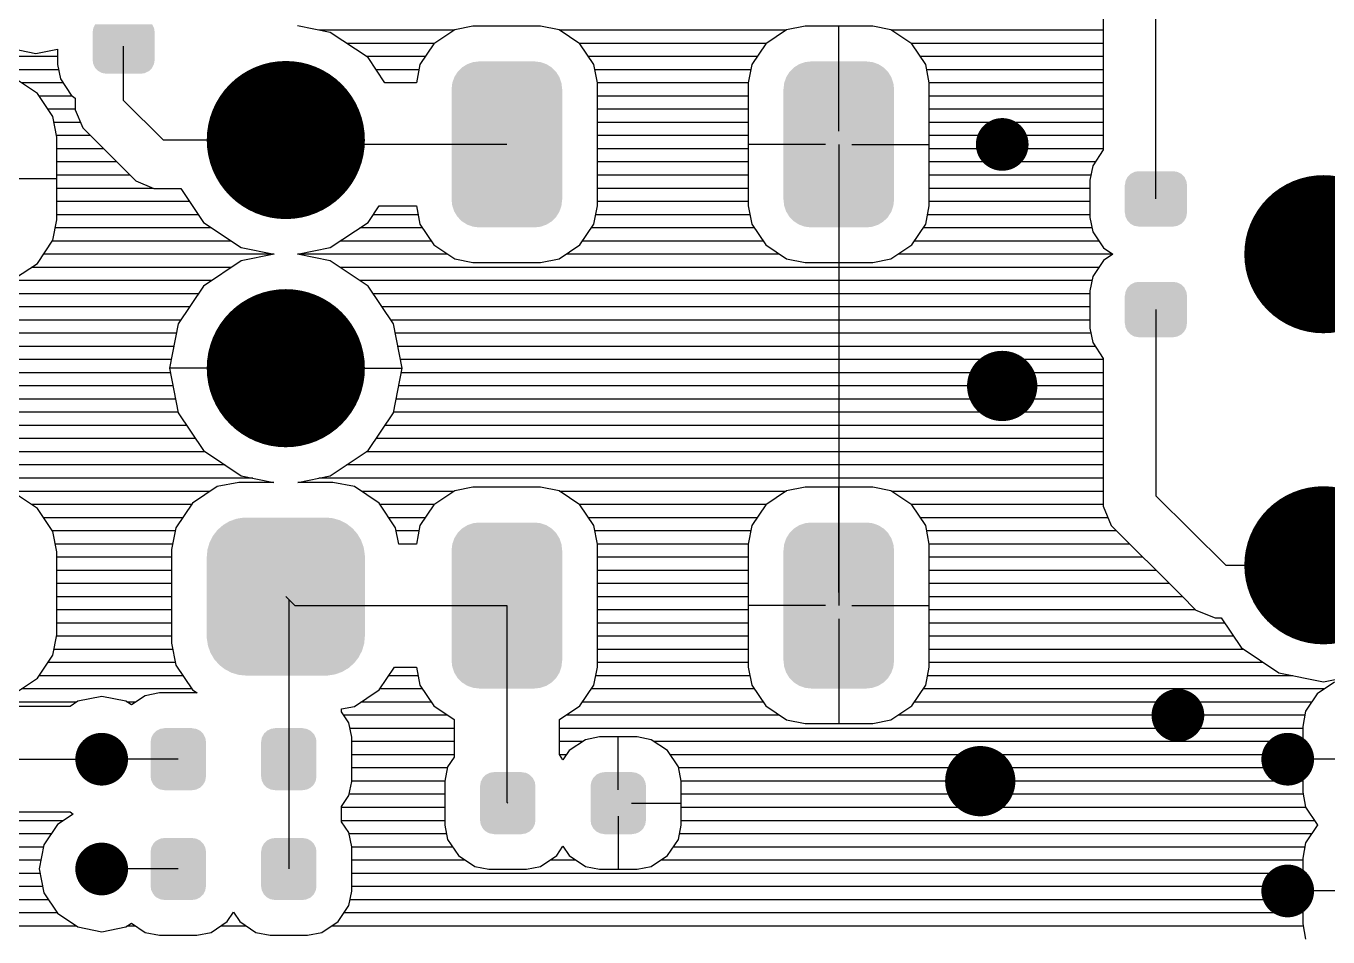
# Model space of a CAD drawing. Extents: x 295 to 953, y 10 to 290.
# Drawn here: x 766.24 to 815.17, y 109.42 to 143.67 of the extents above; entities that cross this region are included whole.
import ezdxf

# ---------------------------------------------------------------- set-up
doc = ezdxf.new("R2010")
doc.units = 0
doc.header["$LTSCALE"] = 5
doc.header["$MEASUREMENT"] = 0
doc.layers.get('0').update_dxf_attribs({"linetype": 'CONTINUOUS', "lineweight": 25})
doc.layers.add('DV-DPO-A6_BOT', color=7, linetype='CONTINUOUS')

msp = doc.modelspace()

# ---------------------------------------------------------------- linework, layer by layer
for points, const_width in [([(777.488, 139.384, -1), (774.516, 139.384, -1)], 2.972), ([(803.422, 139.219, -1), (802.432, 139.219, -1)], 0.991), ([(816.485, 135.092, -1), (813.513, 135.092, -1)], 2.972), ([(777.488, 130.806, -1), (774.516, 130.806, -1)], 2.972), ([(803.587, 130.139, -1), (802.266, 130.139, -1)], 1.321), ([(816.485, 123.396, -1), (813.513, 123.396, -1)], 2.972), ([(810.026, 117.756, -1), (809.036, 117.756, -1)], 0.991), ([(769.577, 116.105, -1), (768.586, 116.105, -1)], 0.991), ([(814.154, 116.105, -1), (813.163, 116.105, -1)], 0.991), ([(802.762, 115.28, -1), (801.441, 115.28, -1)], 1.321), ([(769.577, 111.978, -1), (768.586, 111.978, -1)], 0.991), ([(814.154, 111.152, -1), (813.163, 111.152, -1)], 0.991)]:
    msp.add_lwpolyline(points, format="xyb", close=True, dxfattribs=dict(const_width=const_width))
for points in [[(771.076, 142.396), (771.076, 143.439), (768.738, 142.396), (768.738, 143.439)], [(771.072, 143.439), (771.051, 143.586), (768.741, 143.439), (768.765, 143.586)], [(771.051, 143.586), (771.043, 143.602), (768.765, 143.586), (768.767, 143.602)], [(771.043, 143.602), (770.98, 143.734), (768.767, 143.602), (768.836, 143.734)], [(771.049, 142.25), (771.072, 142.396), (768.762, 142.25), (768.741, 142.396)], [(771.046, 142.233), (771.049, 142.25), (768.77, 142.233), (768.762, 142.25)], [(770.977, 142.101), (771.046, 142.233), (768.833, 142.101), (768.77, 142.233)], [(770.97, 142.087), (770.977, 142.101), (768.847, 142.087), (768.833, 142.101)], [(770.862, 141.982), (770.97, 142.087), (768.948, 141.982), (768.847, 142.087)], [(770.852, 141.972), (770.862, 141.982), (768.967, 141.972), (768.948, 141.982)], [(770.714, 141.905), (770.852, 141.972), (769.094, 141.905), (768.967, 141.972)], [(770.703, 141.899), (770.714, 141.905), (769.125, 141.899), (769.094, 141.905)], [(786.282, 141.753), (786.165, 141.942), (782.337, 141.753), (782.457, 141.942)], [(786.165, 141.942), (786.156, 141.951), (782.457, 141.942), (782.462, 141.951)], [(786.156, 141.951), (786.001, 142.109), (782.462, 141.951), (782.621, 142.109)], [(786.001, 142.109), (785.99, 142.116), (782.621, 142.109), (782.628, 142.116)], [(785.99, 142.116), (785.803, 142.234), (782.628, 142.116), (782.819, 142.234)], [(785.803, 142.234), (785.79, 142.239), (782.819, 142.234), (782.827, 142.239)], [(785.79, 142.239), (785.583, 142.313), (782.827, 142.239), (783.041, 142.313)], [(785.583, 142.313), (785.561, 142.315), (783.041, 142.313), (783.049, 142.315)], [(785.561, 142.315), (785.35, 142.34), (783.049, 142.315), (783.27, 142.34)], [(798.757, 141.753), (798.64, 141.942), (794.812, 141.753), (794.932, 141.942)], [(798.64, 141.942), (798.631, 141.951), (794.932, 141.942), (794.937, 141.951)], [(798.631, 141.951), (798.476, 142.109), (794.937, 141.951), (795.096, 142.109)], [(798.476, 142.109), (798.465, 142.116), (795.096, 142.109), (795.103, 142.116)], [(798.465, 142.116), (798.278, 142.234), (795.103, 142.116), (795.294, 142.234)], [(798.278, 142.234), (798.264, 142.239), (795.294, 142.234), (795.302, 142.239)], [(798.264, 142.239), (798.058, 142.313), (795.302, 142.239), (795.516, 142.313)], [(798.058, 142.313), (798.036, 142.315), (795.516, 142.313), (795.524, 142.315)], [(798.036, 142.315), (797.825, 142.34), (795.524, 142.315), (795.745, 142.34)], [(770.557, 141.877), (770.703, 141.899), (769.256, 141.877), (769.125, 141.899)], [(786.387, 141.3), (786.363, 141.521), (782.233, 141.3), (782.258, 141.521)], [(786.363, 141.521), (786.36, 141.532), (782.258, 141.521), (782.26, 141.532)], [(786.36, 141.532), (786.288, 141.743), (782.26, 141.532), (782.334, 141.743)], [(786.288, 141.743), (786.282, 141.753), (782.334, 141.743), (782.337, 141.753)], [(798.862, 141.3), (798.838, 141.521), (794.708, 141.3), (794.733, 141.521)], [(798.838, 141.521), (798.834, 141.532), (794.733, 141.521), (794.734, 141.532)], [(798.834, 141.532), (798.763, 141.743), (794.734, 141.532), (794.809, 141.743)], [(798.763, 141.743), (798.757, 141.753), (794.809, 141.743), (794.812, 141.753)], [(786.39, 137.139), (786.39, 141.3), (782.23, 137.139), (782.23, 141.3)], [(798.865, 137.139), (798.865, 141.3), (794.705, 137.139), (794.705, 141.3)], [(809.779, 137.989), (809.765, 138.003), (807.635, 137.989), (807.642, 138.003)], [(809.765, 138.003), (809.664, 138.108), (807.642, 138.003), (807.75, 138.108)], [(809.664, 138.108), (809.645, 138.118), (807.75, 138.108), (807.76, 138.118)], [(809.645, 138.118), (809.519, 138.185), (807.76, 138.118), (807.898, 138.185)], [(809.519, 138.185), (809.487, 138.19), (807.898, 138.185), (807.909, 138.19)], [(809.487, 138.19), (809.356, 138.212), (807.909, 138.19), (808.055, 138.212)], [(809.874, 136.65), (809.874, 137.694), (807.536, 136.65), (807.536, 137.694)], [(809.871, 137.694), (809.85, 137.84), (807.54, 137.694), (807.563, 137.84)], [(809.85, 137.84), (809.842, 137.857), (807.563, 137.84), (807.566, 137.857)], [(809.842, 137.857), (809.779, 137.989), (807.566, 137.857), (807.635, 137.989)], [(786.362, 136.918), (786.387, 137.139), (782.257, 136.918), (782.233, 137.139)], [(798.837, 136.918), (798.862, 137.139), (794.732, 136.918), (794.708, 137.139)], [(786.361, 136.906), (786.362, 136.918), (782.261, 136.906), (782.257, 136.918)], [(786.287, 136.696), (786.361, 136.906), (782.332, 136.696), (782.261, 136.906)], [(786.283, 136.686), (786.287, 136.696), (782.339, 136.686), (782.332, 136.696)], [(786.164, 136.497), (786.283, 136.686), (782.455, 136.497), (782.339, 136.686)], [(798.836, 136.906), (798.837, 136.918), (794.736, 136.906), (794.732, 136.918)], [(798.762, 136.696), (798.836, 136.906), (794.807, 136.696), (794.736, 136.906)], [(798.758, 136.686), (798.762, 136.696), (794.814, 136.686), (794.807, 136.696)], [(798.639, 136.497), (798.758, 136.686), (794.93, 136.497), (794.814, 136.686)], [(809.847, 136.504), (809.871, 136.65), (807.561, 136.504), (807.54, 136.65)], [(786.158, 136.488), (786.164, 136.497), (782.464, 136.488), (782.455, 136.497)], [(785.999, 136.33), (786.158, 136.488), (782.62, 136.33), (782.464, 136.488)], [(785.992, 136.323), (785.999, 136.33), (782.631, 136.323), (782.62, 136.33)], [(785.801, 136.204), (785.992, 136.323), (782.817, 136.204), (782.631, 136.323)], [(785.793, 136.199), (785.801, 136.204), (782.831, 136.199), (782.817, 136.204)], [(785.579, 136.126), (785.793, 136.199), (783.038, 136.126), (782.831, 136.199)], [(785.572, 136.124), (785.579, 136.126), (783.059, 136.124), (783.038, 136.126)], [(785.35, 136.099), (785.572, 136.124), (783.27, 136.099), (783.059, 136.124)], [(798.633, 136.488), (798.639, 136.497), (794.939, 136.488), (794.93, 136.497)], [(798.474, 136.33), (798.633, 136.488), (795.095, 136.33), (794.939, 136.488)], [(798.467, 136.323), (798.474, 136.33), (795.106, 136.323), (795.095, 136.33)], [(798.276, 136.204), (798.467, 136.323), (795.292, 136.204), (795.106, 136.323)], [(798.268, 136.199), (798.276, 136.204), (795.306, 136.199), (795.292, 136.204)], [(798.054, 136.126), (798.268, 136.199), (795.513, 136.126), (795.306, 136.199)], [(798.047, 136.124), (798.054, 136.126), (795.534, 136.124), (795.513, 136.126)], [(797.825, 136.099), (798.047, 136.124), (795.745, 136.099), (795.534, 136.124)], [(809.845, 136.487), (809.847, 136.504), (807.569, 136.487), (807.561, 136.504)], [(809.776, 136.355), (809.845, 136.487), (807.632, 136.355), (807.569, 136.487)], [(809.769, 136.341), (809.776, 136.355), (807.645, 136.341), (807.632, 136.355)], [(809.661, 136.236), (809.769, 136.341), (807.746, 136.236), (807.645, 136.341)], [(809.65, 136.226), (809.661, 136.236), (807.766, 136.226), (807.746, 136.236)], [(809.513, 136.159), (809.65, 136.226), (807.892, 136.159), (807.766, 136.226)], [(809.502, 136.154), (809.513, 136.159), (807.924, 136.154), (807.892, 136.159)], [(809.356, 136.132), (809.502, 136.154), (808.055, 136.132), (807.924, 136.154)], [(809.871, 133.533), (809.85, 133.68), (807.54, 133.533), (807.563, 133.68)], [(809.85, 133.68), (809.842, 133.696), (807.563, 133.68), (807.566, 133.696)], [(809.842, 133.696), (809.779, 133.828), (807.566, 133.696), (807.635, 133.828)], [(809.779, 133.828), (809.765, 133.843), (807.635, 133.828), (807.642, 133.843)], [(809.765, 133.843), (809.664, 133.947), (807.642, 133.843), (807.75, 133.947)], [(809.664, 133.947), (809.645, 133.958), (807.75, 133.947), (807.76, 133.958)], [(809.645, 133.958), (809.519, 134.024), (807.76, 133.958), (807.898, 134.024)], [(809.519, 134.024), (809.487, 134.03), (807.898, 134.024), (807.909, 134.03)], [(809.487, 134.03), (809.356, 134.052), (807.909, 134.03), (808.055, 134.052)], [(809.874, 132.49), (809.874, 133.533), (807.536, 132.49), (807.536, 133.533)], [(809.847, 132.344), (809.871, 132.49), (807.561, 132.344), (807.54, 132.49)], [(809.845, 132.327), (809.847, 132.344), (807.569, 132.327), (807.561, 132.344)], [(809.776, 132.195), (809.845, 132.327), (807.632, 132.195), (807.569, 132.327)], [(809.769, 132.181), (809.776, 132.195), (807.645, 132.181), (807.632, 132.195)], [(809.661, 132.076), (809.769, 132.181), (807.746, 132.076), (807.645, 132.181)], [(809.65, 132.066), (809.661, 132.076), (807.766, 132.066), (807.746, 132.076)], [(809.513, 131.999), (809.65, 132.066), (807.892, 131.999), (807.766, 132.066)], [(809.502, 131.993), (809.513, 131.999), (807.924, 131.993), (807.892, 131.999)], [(809.356, 131.971), (809.502, 131.993), (808.055, 131.971), (807.924, 131.993)], [(778.563, 124.724), (778.506, 124.789), (773.434, 124.724), (773.507, 124.789)], [(778.506, 124.789), (778.351, 124.909), (773.507, 124.789), (773.644, 124.909)], [(778.351, 124.909), (778.285, 124.961), (773.644, 124.909), (773.731, 124.961)], [(778.285, 124.961), (778.107, 125.052), (773.731, 124.961), (773.885, 125.052)], [(778.107, 125.052), (778.036, 125.088), (773.885, 125.052), (773.986, 125.088)], [(778.036, 125.088), (777.836, 125.146), (773.986, 125.088), (774.148, 125.146)], [(777.836, 125.146), (777.767, 125.166), (774.148, 125.146), (774.275, 125.166)], [(777.767, 125.166), (777.518, 125.19), (774.275, 125.166), (774.425, 125.19)], [(777.518, 125.19), (777.488, 125.192), (774.425, 125.19), (774.516, 125.192)], [(786.001, 124.773), (785.99, 124.78), (782.621, 124.773), (782.628, 124.78)], [(785.99, 124.78), (785.803, 124.899), (782.628, 124.78), (782.819, 124.899)], [(785.803, 124.899), (785.79, 124.904), (782.819, 124.899), (782.827, 124.904)], [(785.79, 124.904), (785.583, 124.977), (782.827, 124.904), (783.041, 124.977)], [(785.583, 124.977), (785.561, 124.98), (783.041, 124.977), (783.049, 124.98)], [(785.561, 124.98), (785.35, 125.004), (783.049, 124.98), (783.27, 125.004)], [(798.476, 124.773), (798.465, 124.78), (795.096, 124.773), (795.103, 124.78)], [(798.465, 124.78), (798.278, 124.899), (795.103, 124.78), (795.294, 124.899)], [(798.278, 124.899), (798.264, 124.904), (795.294, 124.899), (795.302, 124.904)], [(798.264, 124.904), (798.058, 124.977), (795.302, 124.904), (795.516, 124.977)], [(798.058, 124.977), (798.036, 124.98), (795.516, 124.977), (795.524, 124.98)], [(798.036, 124.98), (797.825, 125.004), (795.524, 124.98), (795.745, 125.004)], [(778.863, 124.254), (778.833, 124.338), (773.135, 124.254), (773.178, 124.338)], [(778.833, 124.338), (778.736, 124.503), (773.178, 124.338), (773.262, 124.503)], [(778.736, 124.503), (778.691, 124.579), (773.262, 124.503), (773.321, 124.579)], [(778.691, 124.579), (778.563, 124.724), (773.321, 124.579), (773.434, 124.724)], [(786.36, 124.197), (786.288, 124.407), (782.26, 124.197), (782.334, 124.407)], [(786.288, 124.407), (786.282, 124.417), (782.334, 124.407), (782.337, 124.417)], [(786.282, 124.417), (786.165, 124.606), (782.337, 124.417), (782.457, 124.606)], [(786.165, 124.606), (786.156, 124.615), (782.457, 124.606), (782.462, 124.615)], [(786.156, 124.615), (786.001, 124.773), (782.462, 124.615), (782.621, 124.773)], [(798.834, 124.197), (798.763, 124.407), (794.734, 124.197), (794.809, 124.407)], [(798.763, 124.407), (798.757, 124.417), (794.809, 124.407), (794.812, 124.417)], [(798.757, 124.417), (798.64, 124.606), (794.812, 124.417), (794.932, 124.606)], [(798.64, 124.606), (798.631, 124.615), (794.932, 124.606), (794.937, 124.615)], [(798.631, 124.615), (798.476, 124.773), (794.937, 124.615), (795.096, 124.773)], [(778.971, 123.798), (778.942, 123.985), (773.039, 123.798), (773.057, 123.985)], [(778.942, 123.985), (778.928, 124.075), (773.057, 123.985), (773.083, 124.075)], [(778.928, 124.075), (778.863, 124.254), (773.083, 124.075), (773.135, 124.254)], [(786.39, 119.804), (786.39, 123.964), (782.23, 119.804), (782.23, 123.964)], [(786.387, 123.964), (786.363, 124.186), (782.233, 123.964), (782.258, 124.186)], [(786.363, 124.186), (786.36, 124.197), (782.258, 124.186), (782.26, 124.197)], [(798.865, 119.804), (798.865, 123.964), (794.705, 119.804), (794.705, 123.964)], [(798.862, 123.964), (798.838, 124.186), (794.708, 123.964), (794.733, 124.186)], [(798.838, 124.186), (798.834, 124.197), (794.733, 124.186), (794.734, 124.197)], [(778.974, 123.707), (778.971, 123.798), (773.031, 123.707), (773.039, 123.798)], [(778.974, 120.735), (778.974, 123.707), (773.031, 120.735), (773.031, 123.707)], [(778.965, 120.643), (778.974, 120.735), (773.033, 120.643), (773.031, 120.735)], [(778.948, 120.456), (778.965, 120.643), (773.063, 120.456), (773.033, 120.643)], [(778.922, 120.367), (778.948, 120.456), (773.077, 120.367), (773.063, 120.456)], [(778.87, 120.187), (778.922, 120.367), (773.141, 120.187), (773.077, 120.367)], [(778.827, 120.103), (778.87, 120.187), (773.171, 120.103), (773.141, 120.187)], [(778.742, 119.938), (778.827, 120.103), (773.269, 119.938), (773.171, 120.103)], [(778.684, 119.862), (778.742, 119.938), (773.314, 119.862), (773.269, 119.938)], [(778.571, 119.717), (778.684, 119.862), (773.442, 119.717), (773.314, 119.862)], [(778.497, 119.652), (778.571, 119.717), (773.499, 119.652), (773.442, 119.717)], [(778.361, 119.532), (778.497, 119.652), (773.653, 119.532), (773.499, 119.652)], [(778.273, 119.48), (778.361, 119.532), (773.72, 119.48), (773.653, 119.532)], [(778.12, 119.39), (778.273, 119.48), (773.898, 119.39), (773.72, 119.48)], [(786.362, 119.582), (786.387, 119.804), (782.257, 119.582), (782.233, 119.804)], [(786.361, 119.571), (786.362, 119.582), (782.261, 119.571), (782.257, 119.582)], [(786.287, 119.36), (786.361, 119.571), (782.332, 119.36), (782.261, 119.571)], [(798.837, 119.582), (798.862, 119.804), (794.732, 119.582), (794.708, 119.804)], [(798.836, 119.571), (798.837, 119.582), (794.736, 119.571), (794.732, 119.582)], [(798.762, 119.36), (798.836, 119.571), (794.807, 119.36), (794.736, 119.571)], [(778.018, 119.353), (778.12, 119.39), (773.969, 119.353), (773.898, 119.39)], [(777.856, 119.295), (778.018, 119.353), (774.169, 119.295), (773.969, 119.353)], [(777.729, 119.275), (777.856, 119.295), (774.238, 119.275), (774.169, 119.295)], [(777.58, 119.252), (777.729, 119.275), (774.486, 119.252), (774.238, 119.275)], [(777.488, 119.249), (777.58, 119.252), (774.516, 119.249), (774.486, 119.252)], [(786.283, 119.35), (786.287, 119.36), (782.339, 119.35), (782.332, 119.36)], [(786.164, 119.161), (786.283, 119.35), (782.455, 119.161), (782.339, 119.35)], [(786.158, 119.152), (786.164, 119.161), (782.464, 119.152), (782.455, 119.161)], [(785.999, 118.995), (786.158, 119.152), (782.62, 118.995), (782.464, 119.152)], [(785.992, 118.988), (785.999, 118.995), (782.631, 118.988), (782.62, 118.995)], [(785.801, 118.869), (785.992, 118.988), (782.817, 118.869), (782.631, 118.988)], [(798.758, 119.35), (798.762, 119.36), (794.814, 119.35), (794.807, 119.36)], [(798.639, 119.161), (798.758, 119.35), (794.93, 119.161), (794.814, 119.35)], [(798.633, 119.152), (798.639, 119.161), (794.939, 119.152), (794.93, 119.161)], [(798.474, 118.995), (798.633, 119.152), (795.095, 118.995), (794.939, 119.152)], [(798.467, 118.988), (798.474, 118.995), (795.106, 118.988), (795.095, 118.995)], [(798.276, 118.869), (798.467, 118.988), (795.292, 118.869), (795.106, 118.988)], [(785.793, 118.864), (785.801, 118.869), (782.831, 118.864), (782.817, 118.869)], [(785.579, 118.791), (785.793, 118.864), (783.038, 118.791), (782.831, 118.864)], [(785.572, 118.788), (785.579, 118.791), (783.059, 118.788), (783.038, 118.791)], [(785.35, 118.763), (785.572, 118.788), (783.27, 118.763), (783.059, 118.788)], [(798.268, 118.864), (798.276, 118.869), (795.306, 118.864), (795.292, 118.869)], [(798.054, 118.791), (798.268, 118.864), (795.513, 118.791), (795.306, 118.864)], [(798.047, 118.788), (798.054, 118.791), (795.534, 118.788), (795.513, 118.791)], [(797.825, 118.763), (798.047, 118.788), (795.745, 118.763), (795.534, 118.788)], [(772.97, 116.918), (772.907, 117.049), (770.948, 116.918), (771.018, 117.049)], [(772.907, 117.049), (772.892, 117.064), (771.018, 117.049), (771.025, 117.064)], [(772.892, 117.064), (772.792, 117.168), (771.025, 117.064), (771.133, 117.168)], [(772.792, 117.168), (772.771, 117.178), (771.133, 117.168), (771.145, 117.178)], [(772.771, 117.178), (772.645, 117.244), (771.145, 117.178), (771.282, 117.244)], [(772.645, 117.244), (772.611, 117.249), (771.282, 117.244), (771.294, 117.249)], [(772.611, 117.249), (772.482, 117.27), (771.294, 117.249), (771.439, 117.27)], [(772.482, 117.27), (772.482, 117.274), (771.439, 117.27), (771.439, 117.274)], [(777.124, 116.918), (777.061, 117.049), (775.102, 116.918), (775.172, 117.049)], [(777.061, 117.049), (777.046, 117.064), (775.172, 117.049), (775.179, 117.064)], [(777.046, 117.064), (776.946, 117.168), (775.179, 117.064), (775.287, 117.168)], [(776.946, 117.168), (776.925, 117.178), (775.287, 117.168), (775.299, 117.178)], [(776.925, 117.178), (776.799, 117.244), (775.299, 117.178), (775.436, 117.244)], [(776.799, 117.244), (776.765, 117.249), (775.436, 117.244), (775.448, 117.249)], [(776.765, 117.249), (776.636, 117.27), (775.448, 117.249), (775.593, 117.27)], [(776.636, 117.27), (776.636, 117.274), (775.593, 117.27), (775.593, 117.274)], [(773.001, 116.756), (772.979, 116.901), (770.921, 116.756), (770.945, 116.901)], [(773.001, 116.753), (773.001, 116.756), (770.921, 116.753), (770.921, 116.756)], [(773.001, 115.458), (773.001, 116.753), (770.921, 115.458), (770.921, 116.753)], [(772.979, 116.901), (772.97, 116.918), (770.945, 116.901), (770.948, 116.918)], [(777.155, 116.756), (777.133, 116.901), (775.074, 116.756), (775.099, 116.901)], [(777.155, 116.753), (777.155, 116.756), (775.074, 116.753), (775.074, 116.756)], [(777.155, 115.458), (777.155, 116.753), (775.074, 115.458), (775.074, 116.753)], [(777.133, 116.901), (777.124, 116.918), (775.099, 116.901), (775.102, 116.918)], [(785.275, 115.413), (785.174, 115.517), (783.408, 115.413), (783.516, 115.517)], [(785.174, 115.517), (785.154, 115.527), (783.516, 115.517), (783.527, 115.527)], [(785.154, 115.527), (785.028, 115.593), (783.527, 115.527), (783.665, 115.593)], [(785.028, 115.593), (784.994, 115.598), (783.665, 115.593), (783.676, 115.598)], [(784.994, 115.598), (784.865, 115.619), (783.676, 115.598), (783.821, 115.619)], [(784.865, 115.619), (784.865, 115.623), (783.821, 115.619), (783.821, 115.623)], [(789.429, 115.413), (789.328, 115.517), (787.562, 115.413), (787.67, 115.517)], [(789.328, 115.517), (789.307, 115.527), (787.67, 115.517), (787.681, 115.527)], [(789.307, 115.527), (789.182, 115.593), (787.681, 115.527), (787.819, 115.593)], [(789.182, 115.593), (789.148, 115.598), (787.819, 115.593), (787.83, 115.598)], [(789.148, 115.598), (789.019, 115.619), (787.83, 115.598), (787.975, 115.619)], [(789.019, 115.619), (789.019, 115.623), (787.975, 115.619), (787.975, 115.623)], [(773.001, 115.455), (773.001, 115.458), (770.921, 115.455), (770.921, 115.458)], [(772.976, 115.31), (773.001, 115.455), (770.943, 115.31), (770.921, 115.455)], [(772.973, 115.292), (772.976, 115.31), (770.951, 115.292), (770.943, 115.31)], [(772.904, 115.161), (772.973, 115.292), (771.015, 115.161), (770.951, 115.292)], [(772.896, 115.146), (772.904, 115.161), (771.029, 115.146), (771.015, 115.161)], [(772.788, 115.043), (772.896, 115.146), (771.13, 115.043), (771.029, 115.146)], [(772.777, 115.032), (772.788, 115.043), (771.15, 115.032), (771.13, 115.043)], [(772.639, 114.967), (772.777, 115.032), (771.276, 114.967), (771.15, 115.032)], [(777.155, 115.455), (777.155, 115.458), (775.074, 115.455), (775.074, 115.458)], [(777.13, 115.31), (777.155, 115.455), (775.096, 115.31), (775.074, 115.455)], [(777.127, 115.292), (777.13, 115.31), (775.105, 115.292), (775.096, 115.31)], [(777.058, 115.161), (777.127, 115.292), (775.169, 115.161), (775.105, 115.292)], [(777.05, 115.146), (777.058, 115.161), (775.183, 115.146), (775.169, 115.161)], [(776.942, 115.043), (777.05, 115.146), (775.284, 115.043), (775.183, 115.146)], [(776.931, 115.032), (776.942, 115.043), (775.304, 115.032), (775.284, 115.043)], [(776.793, 114.967), (776.931, 115.032), (775.43, 114.967), (775.304, 115.032)], [(785.383, 115.105), (785.361, 115.25), (783.303, 115.105), (783.328, 115.25)], [(785.383, 115.102), (785.383, 115.105), (783.303, 115.102), (783.303, 115.105)], [(785.383, 113.807), (785.383, 115.102), (783.303, 113.807), (783.303, 115.102)], [(785.361, 115.25), (785.353, 115.267), (783.328, 115.25), (783.331, 115.267)], [(785.353, 115.267), (785.289, 115.398), (783.331, 115.267), (783.4, 115.398)], [(785.289, 115.398), (785.275, 115.413), (783.4, 115.398), (783.408, 115.413)], [(789.537, 115.105), (789.515, 115.25), (787.457, 115.105), (787.482, 115.25)], [(789.537, 115.102), (789.537, 115.105), (787.457, 115.102), (787.457, 115.105)], [(789.537, 113.807), (789.537, 115.102), (787.457, 113.807), (787.457, 115.102)], [(789.515, 115.25), (789.507, 115.267), (787.482, 115.25), (787.485, 115.267)], [(789.507, 115.267), (789.443, 115.398), (787.485, 115.267), (787.554, 115.398)], [(789.443, 115.398), (789.429, 115.413), (787.554, 115.398), (787.562, 115.413)], [(772.628, 114.962), (772.639, 114.967), (771.31, 114.962), (771.276, 114.967)], [(772.482, 114.941), (772.628, 114.962), (771.439, 114.941), (771.31, 114.962)], [(772.482, 114.936), (772.482, 114.941), (771.439, 114.936), (771.439, 114.941)], [(776.782, 114.962), (776.793, 114.967), (775.464, 114.962), (775.43, 114.967)], [(776.636, 114.941), (776.782, 114.962), (775.593, 114.941), (775.464, 114.962)], [(776.636, 114.936), (776.636, 114.941), (775.593, 114.936), (775.593, 114.941)], [(785.383, 113.804), (785.383, 113.807), (783.303, 113.804), (783.303, 113.807)], [(785.359, 113.659), (785.383, 113.804), (783.325, 113.659), (783.303, 113.804)], [(785.356, 113.641), (785.359, 113.659), (783.334, 113.641), (783.325, 113.659)], [(785.286, 113.51), (785.356, 113.641), (783.397, 113.51), (783.334, 113.641)], [(789.537, 113.804), (789.537, 113.807), (787.457, 113.804), (787.457, 113.807)], [(789.513, 113.659), (789.537, 113.804), (787.479, 113.659), (787.457, 113.804)], [(789.51, 113.641), (789.513, 113.659), (787.487, 113.641), (787.479, 113.659)], [(789.44, 113.51), (789.51, 113.641), (787.551, 113.51), (787.487, 113.641)], [(772.892, 112.937), (772.792, 113.04), (771.025, 112.937), (771.133, 113.04)], [(772.792, 113.04), (772.771, 113.051), (771.133, 113.04), (771.145, 113.051)], [(772.771, 113.051), (772.645, 113.116), (771.145, 113.051), (771.282, 113.116)], [(772.645, 113.116), (772.611, 113.122), (771.282, 113.116), (771.294, 113.122)], [(772.611, 113.122), (772.482, 113.142), (771.294, 113.122), (771.439, 113.142)], [(772.482, 113.142), (772.482, 113.147), (771.439, 113.142), (771.439, 113.147)], [(777.046, 112.937), (776.946, 113.04), (775.179, 112.937), (775.287, 113.04)], [(776.946, 113.04), (776.925, 113.051), (775.287, 113.04), (775.299, 113.051)], [(776.925, 113.051), (776.799, 113.116), (775.299, 113.051), (775.436, 113.116)], [(776.799, 113.116), (776.765, 113.122), (775.436, 113.116), (775.448, 113.122)], [(776.765, 113.122), (776.636, 113.142), (775.448, 113.122), (775.593, 113.142)], [(776.636, 113.142), (776.636, 113.147), (775.593, 113.142), (775.593, 113.147)], [(785.278, 113.495), (785.286, 113.51), (783.412, 113.495), (783.397, 113.51)], [(785.17, 113.392), (785.278, 113.495), (783.512, 113.392), (783.412, 113.495)], [(785.159, 113.381), (785.17, 113.392), (783.533, 113.381), (783.512, 113.392)], [(785.022, 113.316), (785.159, 113.381), (783.659, 113.316), (783.533, 113.381)], [(785.01, 113.311), (785.022, 113.316), (783.692, 113.311), (783.659, 113.316)], [(784.865, 113.29), (785.01, 113.311), (783.821, 113.29), (783.692, 113.311)], [(784.865, 113.285), (784.865, 113.29), (783.821, 113.285), (783.821, 113.29)], [(789.432, 113.495), (789.44, 113.51), (787.566, 113.495), (787.551, 113.51)], [(789.324, 113.392), (789.432, 113.495), (787.666, 113.392), (787.566, 113.495)], [(789.313, 113.381), (789.324, 113.392), (787.687, 113.381), (787.666, 113.392)], [(789.176, 113.316), (789.313, 113.381), (787.813, 113.316), (787.687, 113.381)], [(789.164, 113.311), (789.176, 113.316), (787.846, 113.311), (787.813, 113.316)], [(789.019, 113.29), (789.164, 113.311), (787.975, 113.29), (787.846, 113.311)], [(789.019, 113.285), (789.019, 113.29), (787.975, 113.285), (787.975, 113.29)], [(773.001, 112.628), (772.979, 112.773), (770.921, 112.628), (770.945, 112.773)], [(773.001, 112.625), (773.001, 112.628), (770.921, 112.625), (770.921, 112.628)], [(773.001, 111.331), (773.001, 112.625), (770.921, 111.331), (770.921, 112.625)], [(772.979, 112.773), (772.97, 112.791), (770.945, 112.773), (770.948, 112.791)], [(772.97, 112.791), (772.907, 112.922), (770.948, 112.791), (771.018, 112.922)], [(772.907, 112.922), (772.892, 112.937), (771.018, 112.922), (771.025, 112.937)], [(777.155, 112.628), (777.133, 112.773), (775.074, 112.628), (775.099, 112.773)], [(777.155, 112.625), (777.155, 112.628), (775.074, 112.625), (775.074, 112.628)], [(777.155, 111.331), (777.155, 112.625), (775.074, 111.331), (775.074, 112.625)], [(777.133, 112.773), (777.124, 112.791), (775.099, 112.773), (775.102, 112.791)], [(777.124, 112.791), (777.061, 112.922), (775.102, 112.791), (775.172, 112.922)], [(777.061, 112.922), (777.046, 112.937), (775.172, 112.922), (775.179, 112.937)], [(773.001, 111.327), (773.001, 111.331), (770.921, 111.327), (770.921, 111.331)], [(772.976, 111.182), (773.001, 111.327), (770.943, 111.182), (770.921, 111.327)], [(772.973, 111.165), (772.976, 111.182), (770.951, 111.165), (770.943, 111.182)], [(772.904, 111.034), (772.973, 111.165), (771.015, 111.034), (770.951, 111.165)], [(777.155, 111.327), (777.155, 111.331), (775.074, 111.327), (775.074, 111.331)], [(777.13, 111.182), (777.155, 111.327), (775.096, 111.182), (775.074, 111.327)], [(777.127, 111.165), (777.13, 111.182), (775.105, 111.165), (775.096, 111.182)], [(777.058, 111.034), (777.127, 111.165), (775.169, 111.034), (775.105, 111.165)], [(772.896, 111.019), (772.904, 111.034), (771.029, 111.019), (771.015, 111.034)], [(772.788, 110.916), (772.896, 111.019), (771.13, 110.916), (771.029, 111.019)], [(772.777, 110.905), (772.788, 110.916), (771.15, 110.905), (771.13, 110.916)], [(772.639, 110.839), (772.777, 110.905), (771.276, 110.839), (771.15, 110.905)], [(772.628, 110.834), (772.639, 110.839), (771.31, 110.834), (771.276, 110.839)], [(772.482, 110.813), (772.628, 110.834), (771.439, 110.813), (771.31, 110.834)], [(772.482, 110.809), (772.482, 110.813), (771.439, 110.809), (771.439, 110.813)], [(777.05, 111.019), (777.058, 111.034), (775.183, 111.019), (775.169, 111.034)], [(776.942, 110.916), (777.05, 111.019), (775.284, 110.916), (775.183, 111.019)], [(776.931, 110.905), (776.942, 110.916), (775.304, 110.905), (775.284, 110.916)], [(776.793, 110.839), (776.931, 110.905), (775.43, 110.839), (775.304, 110.905)], [(776.782, 110.834), (776.793, 110.839), (775.464, 110.834), (775.43, 110.839)], [(776.636, 110.813), (776.782, 110.834), (775.593, 110.813), (775.464, 110.834)], [(776.636, 110.809), (776.636, 110.813), (775.593, 110.809), (775.593, 110.813)]]:
    msp.add_solid(points)
at = {"layer": 'DV-DPO-A6_BOT'}
for p, q in [((808.705, 137.172), (808.705, 146.22)), ((806.724, 144.608), (806.724, 139.015)), ((777.673, 143.426), (776.438, 143.677)), ((782.329, 143.512), (777.237, 143.512)), ((779.093, 142.482), (777.673, 143.426)), ((782.349, 143.525), (781.563, 143.003)), ((783.036, 143.664), (782.349, 143.525)), ((785.578, 143.664), (783.036, 143.664)), ((786.272, 143.525), (785.578, 143.664)), ((787.051, 143.003), (786.272, 143.525)), ((794.811, 143.512), (786.285, 143.512)), ((794.824, 143.525), (794.044, 143.003)), ((795.517, 143.664), (794.824, 143.525)), ((798.06, 143.664), (795.517, 143.664)), ((796.785, 139.715), (796.785, 143.664)), ((798.746, 143.525), (798.06, 143.664)), ((799.532, 143.003), (798.746, 143.525)), ((806.724, 143.512), (798.766, 143.512)), ((769.907, 140.87), (769.907, 142.918)), ((781.589, 143.017), (778.287, 143.017)), ((781.563, 143.003), (781.041, 142.224)), ((794.071, 143.017), (787.024, 143.017)), ((787.573, 142.224), (787.051, 143.003)), ((794.044, 143.003), (793.523, 142.224)), ((806.724, 143.017), (799.506, 143.017)), ((800.054, 142.224), (799.532, 143.003)), ((767.417, 142.521), (764.511, 142.521)), ((765.707, 142.825), (766.605, 142.64)), ((766.605, 142.64), (767.417, 142.805)), ((767.417, 142.805), (767.417, 142.218)), ((781.246, 142.521), (779.027, 142.521)), ((779.727, 141.531), (779.093, 142.482)), ((793.727, 142.521), (787.368, 142.521)), ((806.724, 142.521), (799.849, 142.521)), ((767.457, 142.026), (705.108, 142.026)), ((767.417, 142.218), (767.529, 141.683)), ((781.008, 142.026), (779.397, 142.026)), ((781.041, 142.224), (780.909, 141.531)), ((787.711, 141.531), (787.573, 142.224)), ((793.483, 142.026), (787.612, 142.026)), ((793.523, 142.224), (793.384, 141.531)), ((800.186, 141.531), (800.054, 142.224)), ((806.724, 142.026), (800.087, 142.026)), ((766.664, 141.128), (765.799, 141.709)), ((767.628, 141.531), (766.063, 141.531)), ((767.529, 141.683), (767.932, 141.075)), ((780.909, 141.531), (779.727, 141.531)), ((793.384, 141.531), (787.711, 141.531)), ((787.711, 136.908), (787.711, 141.531)), ((793.384, 141.531), (793.384, 136.908)), ((806.724, 141.531), (800.186, 141.531)), ((800.186, 136.908), (800.186, 141.531)), ((767.245, 140.263), (766.664, 141.128)), ((767.985, 141.035), (766.724, 141.035)), ((767.932, 141.075), (768.091, 140.963)), ((768.091, 140.963), (768.091, 140.514)), ((793.384, 141.035), (787.711, 141.035)), ((806.724, 141.035), (800.186, 141.035)), ((768.091, 140.54), (767.061, 140.54)), ((768.091, 140.514), (768.368, 139.847)), ((771.399, 139.384), (769.907, 140.87)), ((793.384, 140.54), (787.711, 140.54)), ((806.724, 140.54), (800.186, 140.54)), ((767.397, 139.497), (767.245, 140.263)), ((768.289, 140.045), (767.285, 140.045)), ((793.384, 140.045), (787.711, 140.045)), ((806.724, 140.045), (800.186, 140.045)), ((768.665, 139.55), (767.384, 139.55)), ((767.397, 136.38), (767.397, 139.497)), ((768.368, 139.847), (770.369, 137.846)), ((793.384, 139.55), (787.711, 139.55)), ((806.724, 139.55), (800.186, 139.55)), ((769.161, 139.054), (767.397, 139.054)), ((776.002, 139.384), (771.399, 139.384)), ((776.161, 139.219), (776.002, 139.384)), ((784.31, 139.219), (776.161, 139.219)), ((793.384, 139.054), (787.711, 139.054)), ((796.29, 139.219), (793.384, 139.219)), ((796.785, 139.219), (796.785, 121.884)), ((797.28, 139.219), (800.186, 139.219)), ((806.724, 139.054), (800.186, 139.054)), ((806.724, 139.015), (806.328, 138.414)), ((769.656, 138.559), (767.397, 138.559)), ((793.384, 138.559), (787.711, 138.559)), ((796.785, 138.724), (796.785, 134.781)), ((806.427, 138.559), (800.186, 138.559)), ((770.151, 138.064), (767.397, 138.064)), ((793.384, 138.064), (787.711, 138.064)), ((806.255, 138.064), (800.186, 138.064)), ((806.328, 138.414), (806.216, 137.872)), ((762.147, 137.938), (767.397, 137.938)), ((771.03, 137.568), (767.397, 137.568)), ((770.369, 137.846), (771.036, 137.568)), ((771.036, 137.568), (772.053, 137.568)), ((772.053, 137.568), (772.905, 136.287)), ((793.384, 137.568), (787.711, 137.568)), ((806.216, 137.568), (800.186, 137.568)), ((806.216, 137.872), (806.216, 136.472)), ((772.383, 137.073), (767.397, 137.073)), ((793.384, 137.073), (787.711, 137.073)), ((806.216, 137.073), (800.186, 137.073)), ((772.714, 136.578), (767.397, 136.578)), ((779.093, 136.287), (779.509, 136.908)), ((780.975, 136.578), (779.291, 136.578)), ((779.509, 136.908), (780.909, 136.908)), ((780.909, 136.908), (781.041, 136.221)), ((787.573, 136.221), (787.711, 136.908)), ((793.45, 136.578), (787.645, 136.578)), ((793.384, 136.908), (793.523, 136.221)), ((800.054, 136.221), (800.186, 136.908)), ((806.216, 136.578), (800.12, 136.578)), ((767.245, 135.62), (767.397, 136.38)), ((773.209, 136.082), (767.338, 136.082)), ((772.905, 136.287), (774.325, 135.343)), ((777.673, 135.343), (779.093, 136.287)), ((781.134, 136.082), (778.789, 136.082)), ((781.041, 136.221), (781.563, 135.442)), ((787.051, 135.442), (787.573, 136.221)), ((793.615, 136.082), (787.48, 136.082)), ((793.523, 136.221), (794.044, 135.442)), ((799.532, 135.442), (800.054, 136.221)), ((806.295, 136.082), (799.962, 136.082)), ((806.216, 136.472), (806.328, 135.937)), ((766.664, 134.748), (767.245, 135.62)), ((773.955, 135.587), (767.226, 135.587)), ((781.464, 135.587), (778.05, 135.587)), ((793.945, 135.587), (787.15, 135.587)), ((806.559, 135.587), (799.631, 135.587)), ((806.328, 135.937), (806.731, 135.33)), ((775.566, 135.092), (766.895, 135.092)), ((774.325, 135.343), (775.566, 135.092)), ((775.566, 135.092), (774.325, 134.847)), ((776.438, 135.092), (777.673, 135.343)), ((782.085, 135.092), (776.438, 135.092)), ((777.673, 134.847), (776.438, 135.092)), ((781.563, 135.442), (782.349, 134.92)), ((786.272, 134.92), (787.051, 135.442)), ((794.56, 135.092), (786.536, 135.092)), ((794.044, 135.442), (794.824, 134.92)), ((798.746, 134.92), (799.532, 135.442)), ((807.081, 135.092), (799.011, 135.092)), ((806.731, 135.33), (807.081, 135.092)), ((807.081, 135.092), (806.731, 134.861)), ((765.799, 134.174), (766.664, 134.748)), ((773.955, 134.597), (766.433, 134.597)), ((774.325, 134.847), (772.905, 133.896)), ((779.093, 133.896), (777.673, 134.847)), ((806.559, 134.597), (778.05, 134.597)), ((782.349, 134.92), (783.036, 134.781)), ((783.036, 134.781), (785.578, 134.781)), ((785.578, 134.781), (786.272, 134.92)), ((794.824, 134.92), (795.517, 134.781)), ((795.517, 134.781), (798.06, 134.781)), ((798.06, 134.781), (798.746, 134.92)), ((806.731, 134.861), (806.328, 134.253)), ((773.209, 134.101), (765.449, 134.101)), ((806.295, 134.101), (778.789, 134.101)), ((806.328, 134.253), (806.216, 133.718)), ((772.714, 133.606), (755.134, 133.606)), ((772.905, 133.896), (771.954, 132.477)), ((780.044, 132.477), (779.093, 133.896)), ((806.216, 133.606), (779.291, 133.606)), ((806.216, 133.718), (806.216, 132.312)), ((772.383, 133.111), (755.134, 133.111)), ((806.216, 133.111), (779.621, 133.111)), ((772.047, 132.615), (755.134, 132.615)), ((806.216, 132.615), (779.952, 132.615)), ((808.705, 133.012), (808.705, 126.011)), ((771.888, 132.12), (755.134, 132.12)), ((771.954, 132.477), (771.624, 130.806)), ((780.374, 130.806), (780.044, 132.477)), ((806.255, 132.12), (780.117, 132.12)), ((806.216, 132.312), (806.328, 131.777)), ((806.328, 131.777), (806.724, 131.176)), ((771.789, 131.625), (755.134, 131.625)), ((806.427, 131.625), (780.216, 131.625)), ((806.724, 131.176), (806.724, 126.408)), ((771.69, 131.129), (755.134, 131.129)), ((774.312, 130.806), (771.624, 130.806)), ((771.624, 130.806), (771.954, 129.128)), ((777.693, 130.806), (780.374, 130.806)), ((780.044, 129.128), (780.374, 130.806)), ((806.724, 131.129), (780.315, 131.129)), ((771.657, 130.634), (755.134, 130.634)), ((806.724, 130.634), (780.341, 130.634)), ((771.756, 130.139), (755.12, 130.139)), ((806.724, 130.139), (780.249, 130.139)), ((771.855, 129.644), (755.021, 129.644)), ((806.724, 129.644), (780.15, 129.644)), ((771.954, 129.148), (754.856, 129.148)), ((771.954, 129.128), (772.905, 127.709)), ((779.093, 127.709), (780.044, 129.128)), ((806.724, 129.148), (780.051, 129.148)), ((772.271, 128.653), (754.52, 128.653)), ((806.724, 128.653), (779.727, 128.653)), ((772.608, 128.158), (754.09, 128.158)), ((806.724, 128.158), (779.397, 128.158)), ((772.971, 127.662), (753.351, 127.662)), ((772.905, 127.709), (774.325, 126.758)), ((777.673, 126.758), (779.093, 127.709)), ((806.724, 127.662), (779.027, 127.662)), ((773.717, 127.167), (730.283, 127.167)), ((774.325, 126.758), (775.553, 126.513)), ((776.451, 126.513), (777.673, 126.758)), ((806.724, 127.167), (778.287, 127.167)), ((774.761, 126.672), (730.778, 126.672)), ((773.42, 126.355), (772.489, 125.734)), ((774.239, 126.513), (773.42, 126.355)), ((775.553, 126.513), (774.239, 126.513)), ((777.766, 126.513), (776.451, 126.513)), ((806.724, 126.672), (777.237, 126.672)), ((778.584, 126.355), (777.766, 126.513)), ((779.509, 125.734), (778.584, 126.355)), ((783.036, 126.328), (782.349, 126.19)), ((785.578, 126.328), (783.036, 126.328)), ((786.272, 126.19), (785.578, 126.328)), ((795.517, 126.328), (794.824, 126.19)), ((798.06, 126.328), (795.517, 126.328)), ((796.785, 122.379), (796.785, 126.328)), ((798.746, 126.19), (798.06, 126.328)), ((806.724, 126.408), (806.724, 125.622)), ((773.156, 126.176), (765.449, 126.176)), ((766.664, 125.529), (765.799, 126.11)), ((782.329, 126.176), (778.842, 126.176)), ((782.349, 126.19), (781.563, 125.668)), ((787.051, 125.668), (786.272, 126.19)), ((794.811, 126.176), (786.285, 126.176)), ((794.824, 126.19), (794.044, 125.668)), ((799.532, 125.668), (798.746, 126.19)), ((806.724, 126.176), (798.766, 126.176)), ((808.705, 126.011), (811.327, 123.396)), ((772.456, 125.681), (766.433, 125.681)), ((767.245, 124.664), (766.664, 125.529)), ((772.489, 125.734), (771.868, 124.803)), ((780.13, 124.803), (779.509, 125.734)), ((781.589, 125.681), (779.542, 125.681)), ((781.563, 125.668), (781.041, 124.889)), ((794.071, 125.681), (787.024, 125.681)), ((787.573, 124.889), (787.051, 125.668)), ((794.044, 125.668), (793.523, 124.889)), ((806.724, 125.681), (799.506, 125.681)), ((800.054, 124.889), (799.532, 125.668)), ((806.724, 125.622), (807.028, 124.889)), ((772.126, 125.186), (766.895, 125.186)), ((771.868, 124.803), (771.71, 123.984)), ((781.246, 125.186), (779.872, 125.186)), ((780.249, 124.195), (780.13, 124.803)), ((781.041, 124.889), (780.909, 124.195)), ((793.727, 125.186), (787.368, 125.186)), ((787.711, 124.195), (787.573, 124.889)), ((793.523, 124.889), (793.384, 124.195)), ((806.909, 125.186), (799.849, 125.186)), ((800.186, 124.195), (800.054, 124.889)), ((807.028, 124.889), (809.65, 122.273)), ((771.848, 124.691), (767.226, 124.691)), ((767.397, 123.898), (767.245, 124.664)), ((781.008, 124.691), (780.15, 124.691)), ((793.483, 124.691), (787.612, 124.691)), ((807.226, 124.691), (800.087, 124.691)), ((771.749, 124.195), (767.338, 124.195)), ((767.397, 120.781), (767.397, 123.898)), ((771.71, 123.984), (771.71, 120.464)), ((780.909, 124.195), (780.249, 124.195)), ((793.384, 124.195), (787.711, 124.195)), ((787.711, 119.572), (787.711, 124.195)), ((793.384, 124.195), (793.384, 119.572)), ((807.721, 124.195), (800.186, 124.195)), ((800.186, 119.572), (800.186, 124.195)), ((771.71, 123.7), (767.397, 123.7)), ((793.384, 123.7), (787.711, 123.7)), ((808.217, 123.7), (800.186, 123.7)), ((811.327, 123.396), (814.999, 123.396)), ((817.647, 123.396), (814.999, 123.396)), ((771.71, 123.205), (767.397, 123.205)), ((793.384, 123.205), (787.711, 123.205)), ((808.712, 123.205), (800.186, 123.205)), ((771.71, 122.709), (767.397, 122.709)), ((793.384, 122.709), (787.711, 122.709)), ((809.207, 122.709), (800.186, 122.709)), ((771.71, 122.214), (767.397, 122.214)), ((776.002, 122.221), (776.115, 122.108)), ((776.115, 122.108), (776.115, 116.105)), ((776.115, 122.108), (776.339, 121.884)), ((776.339, 121.884), (784.31, 121.884)), ((784.31, 121.884), (784.31, 114.487)), ((793.384, 122.214), (787.711, 122.214)), ((796.29, 121.884), (793.384, 121.884)), ((797.28, 121.884), (800.186, 121.884)), ((809.703, 122.214), (800.186, 122.214)), ((809.65, 122.273), (810.204, 121.712)), ((771.71, 121.719), (767.397, 121.719)), ((793.384, 121.719), (787.711, 121.719)), ((796.785, 121.389), (796.785, 117.446)), ((810.198, 121.719), (800.186, 121.719)), ((810.204, 121.712), (810.931, 121.415)), ((810.931, 121.415), (811.162, 121.415)), ((811.162, 121.415), (811.908, 120.299)), ((771.71, 121.223), (767.397, 121.223)), ((793.384, 121.223), (787.711, 121.223)), ((811.287, 121.223), (800.186, 121.223)), ((767.245, 120.015), (767.397, 120.781)), ((771.71, 120.728), (767.384, 120.728)), ((771.71, 120.464), (771.868, 119.645)), ((793.384, 120.728), (787.711, 120.728)), ((811.618, 120.728), (800.186, 120.728)), ((766.664, 119.15), (767.245, 120.015)), ((771.756, 120.233), (767.285, 120.233)), ((793.384, 120.233), (787.711, 120.233)), ((812.001, 120.233), (800.186, 120.233)), ((811.908, 120.299), (813.328, 119.348)), ((771.848, 119.738), (767.061, 119.738)), ((771.868, 119.645), (772.489, 118.714)), ((779.509, 118.714), (780.084, 119.572)), ((780.084, 119.572), (780.909, 119.572)), ((780.909, 119.572), (781.041, 118.886)), ((787.573, 118.886), (787.711, 119.572)), ((793.384, 119.738), (787.711, 119.738)), ((793.384, 119.572), (793.523, 118.886)), ((800.054, 118.886), (800.186, 119.572)), ((812.74, 119.738), (800.186, 119.738)), ((765.799, 118.575), (766.664, 119.15)), ((772.139, 119.242), (766.724, 119.242)), ((780.975, 119.242), (779.866, 119.242)), ((793.45, 119.242), (787.645, 119.242)), ((813.856, 119.242), (800.12, 119.242)), ((813.328, 119.348), (814.999, 119.018)), ((815.422, 119.004), (814.768, 118.569)), ((814.999, 119.018), (816.676, 119.348)), ((772.469, 118.747), (766.063, 118.747)), ((769.081, 118.463), (768.183, 118.285)), ((769.986, 118.285), (769.081, 118.463)), ((770.719, 118.489), (770.197, 118.146)), ((771.254, 118.595), (770.719, 118.489)), ((772.661, 118.595), (771.254, 118.595)), ((772.489, 118.714), (772.667, 118.595)), ((772.667, 118.595), (772.661, 118.595)), ((778.584, 118.093), (779.509, 118.714)), ((781.134, 118.747), (779.535, 118.747)), ((781.041, 118.886), (781.563, 118.106)), ((787.051, 118.106), (787.573, 118.886)), ((793.615, 118.747), (787.48, 118.747)), ((793.523, 118.886), (794.044, 118.106)), ((799.532, 118.106), (800.054, 118.886)), ((815.039, 118.747), (799.962, 118.747)), ((814.768, 118.569), (814.332, 117.915)), ((768.137, 118.252), (765.33, 118.252)), ((767.893, 118.087), (765.575, 118.087)), ((768.183, 118.285), (767.893, 118.087)), ((770.197, 118.146), (769.986, 118.285)), ((770.363, 118.252), (770.032, 118.252)), ((778.096, 118.001), (778.584, 118.093)), ((778.096, 117.882), (778.096, 118.001)), ((781.464, 118.252), (778.822, 118.252)), ((781.563, 118.106), (782.329, 117.598)), ((786.291, 117.598), (787.051, 118.106)), ((793.945, 118.252), (787.15, 118.252)), ((794.044, 118.106), (794.824, 117.585)), ((798.746, 117.585), (799.532, 118.106)), ((814.556, 118.252), (799.631, 118.252)), ((778.373, 117.472), (778.096, 117.882)), ((782.085, 117.756), (778.182, 117.756)), ((778.479, 116.937), (778.373, 117.472)), ((782.329, 117.598), (782.329, 116.185)), ((786.291, 116.284), (786.291, 117.598)), ((794.56, 117.756), (786.536, 117.756)), ((794.824, 117.585), (795.517, 117.446)), ((795.517, 117.446), (798.06, 117.446)), ((798.06, 117.446), (798.746, 117.585)), ((814.306, 117.756), (799.011, 117.756)), ((814.332, 117.915), (814.22, 117.34)), ((782.329, 117.261), (778.413, 117.261)), ((814.22, 117.261), (786.291, 117.261)), ((814.22, 117.34), (814.22, 114.87)), ((778.479, 115.273), (778.479, 116.937)), ((782.329, 116.766), (778.479, 116.766)), ((787.156, 116.766), (786.291, 116.766)), ((787.262, 116.838), (786.655, 116.436)), ((787.797, 116.944), (787.262, 116.838)), ((789.204, 116.944), (787.797, 116.944)), ((788.497, 114.95), (788.497, 116.944)), ((789.739, 116.838), (789.204, 116.944)), ((790.346, 116.436), (789.739, 116.838)), ((814.22, 116.766), (789.844, 116.766)), ((763.732, 116.105), (769.081, 116.105)), ((771.961, 116.105), (769.081, 116.105)), ((776.115, 116.105), (776.115, 111.978)), ((782.329, 116.27), (778.479, 116.27)), ((782.329, 116.185), (782.085, 115.821)), ((786.417, 116.086), (786.291, 116.284)), ((786.542, 116.27), (786.298, 116.27)), ((786.655, 116.436), (786.417, 116.086)), ((790.756, 115.821), (790.346, 116.436)), ((814.22, 116.27), (790.452, 116.27)), ((816.841, 116.105), (813.658, 116.105)), ((816.346, 116.105), (814.22, 116.105)), ((782.078, 115.775), (778.479, 115.775)), ((782.085, 115.821), (781.979, 115.286)), ((790.861, 115.286), (790.756, 115.821)), ((814.22, 115.775), (790.762, 115.775)), ((778.373, 114.738), (778.479, 115.273)), ((781.979, 115.28), (778.479, 115.28)), ((781.979, 115.286), (781.979, 113.622)), ((790.861, 113.622), (790.861, 115.286)), ((814.22, 115.28), (790.861, 115.28)), ((778.096, 114.329), (778.373, 114.738)), ((781.979, 114.785), (778.38, 114.785)), ((814.239, 114.785), (790.861, 114.785)), ((814.22, 114.87), (814.332, 114.296)), ((765.575, 114.124), (767.893, 114.124)), ((768.011, 114.045), (767.417, 113.649)), ((767.893, 114.124), (768.011, 114.045)), ((778.096, 113.754), (778.096, 114.329)), ((781.979, 114.289), (778.096, 114.289)), ((784.31, 114.487), (784.343, 114.454)), ((788.992, 114.454), (790.861, 114.454)), ((814.339, 114.289), (790.861, 114.289)), ((814.332, 114.296), (814.768, 113.649)), ((767.642, 113.794), (765.079, 113.794)), ((767.417, 113.649), (766.909, 112.883)), ((781.979, 113.794), (778.096, 113.794)), ((778.373, 113.345), (778.096, 113.754)), ((781.979, 113.622), (782.085, 113.087)), ((788.497, 113.959), (788.497, 111.965)), ((790.756, 113.087), (790.861, 113.622)), ((814.669, 113.794), (790.861, 113.794)), ((814.768, 113.616), (814.332, 112.962)), ((814.768, 113.649), (814.794, 113.629)), ((814.794, 113.629), (814.768, 113.616)), ((767.186, 113.299), (750.458, 113.299)), ((778.479, 112.81), (778.373, 113.345)), ((782.045, 113.299), (778.38, 113.299)), ((782.085, 113.087), (782.494, 112.48)), ((790.346, 112.48), (790.756, 113.087)), ((814.556, 113.299), (790.795, 113.299)), ((766.895, 112.803), (750.617, 112.803)), ((766.909, 112.883), (766.73, 111.978)), ((778.479, 111.146), (778.479, 112.81)), ((782.276, 112.803), (778.479, 112.803)), ((786.186, 112.48), (786.417, 112.83)), ((786.437, 112.803), (786.404, 112.803)), ((786.417, 112.83), (786.655, 112.48)), ((814.306, 112.803), (790.564, 112.803)), ((814.332, 112.962), (814.22, 112.387)), ((766.796, 112.308), (750.96, 112.308)), ((782.745, 112.308), (778.479, 112.308)), ((782.494, 112.48), (783.102, 112.07)), ((783.102, 112.07), (783.637, 111.965)), ((785.043, 111.965), (785.578, 112.07)), ((785.578, 112.07), (786.186, 112.48)), ((786.906, 112.308), (785.935, 112.308)), ((786.655, 112.48), (787.262, 112.07)), ((787.262, 112.07), (787.797, 111.965)), ((789.204, 111.965), (789.739, 112.07)), ((789.739, 112.07), (790.346, 112.48)), ((814.22, 112.308), (790.095, 112.308)), ((814.22, 112.387), (814.22, 109.917)), ((766.763, 111.813), (751.138, 111.813)), ((766.73, 111.978), (766.909, 111.08)), ((771.961, 111.978), (769.081, 111.978)), ((814.22, 111.813), (778.479, 111.813)), ((783.637, 111.965), (785.043, 111.965)), ((787.797, 111.965), (789.204, 111.965)), ((766.862, 111.317), (751.191, 111.317)), ((766.909, 111.08), (767.417, 110.314)), ((778.373, 110.611), (778.479, 111.146)), ((814.22, 111.317), (778.479, 111.317)), ((816.841, 111.152), (813.658, 111.152)), ((816.346, 111.152), (814.22, 111.152)), ((767.074, 110.822), (751.191, 110.822)), ((777.964, 110.003), (778.373, 110.611)), ((814.22, 110.822), (778.413, 110.822)), ((767.411, 110.327), (751.191, 110.327)), ((767.417, 110.314), (768.183, 109.805)), ((773.803, 110.003), (774.034, 110.353)), ((774.054, 110.327), (774.021, 110.327)), ((774.034, 110.353), (774.272, 110.003)), ((814.22, 110.327), (778.182, 110.327)), ((768.137, 109.832), (751.191, 109.832)), ((768.183, 109.805), (769.081, 109.62)), ((769.081, 109.62), (769.986, 109.805)), ((769.986, 109.805), (770.197, 109.944)), ((770.363, 109.832), (770.032, 109.832)), ((770.197, 109.944), (770.719, 109.594)), ((773.196, 109.594), (773.803, 110.003)), ((774.523, 109.832), (773.552, 109.832)), ((774.272, 110.003), (774.88, 109.594)), ((777.356, 109.594), (777.964, 110.003)), ((814.239, 109.832), (777.713, 109.832)), ((814.22, 109.917), (814.332, 109.343)), ((770.719, 109.594), (771.254, 109.488)), ((771.254, 109.488), (772.661, 109.488)), ((772.661, 109.488), (773.196, 109.594)), ((774.88, 109.594), (775.415, 109.488)), ((775.415, 109.488), (776.821, 109.488)), ((776.821, 109.488), (777.356, 109.594))]:
    msp.add_line(p, q, dxfattribs=at)

doc.saveas('drawing.dxf')
